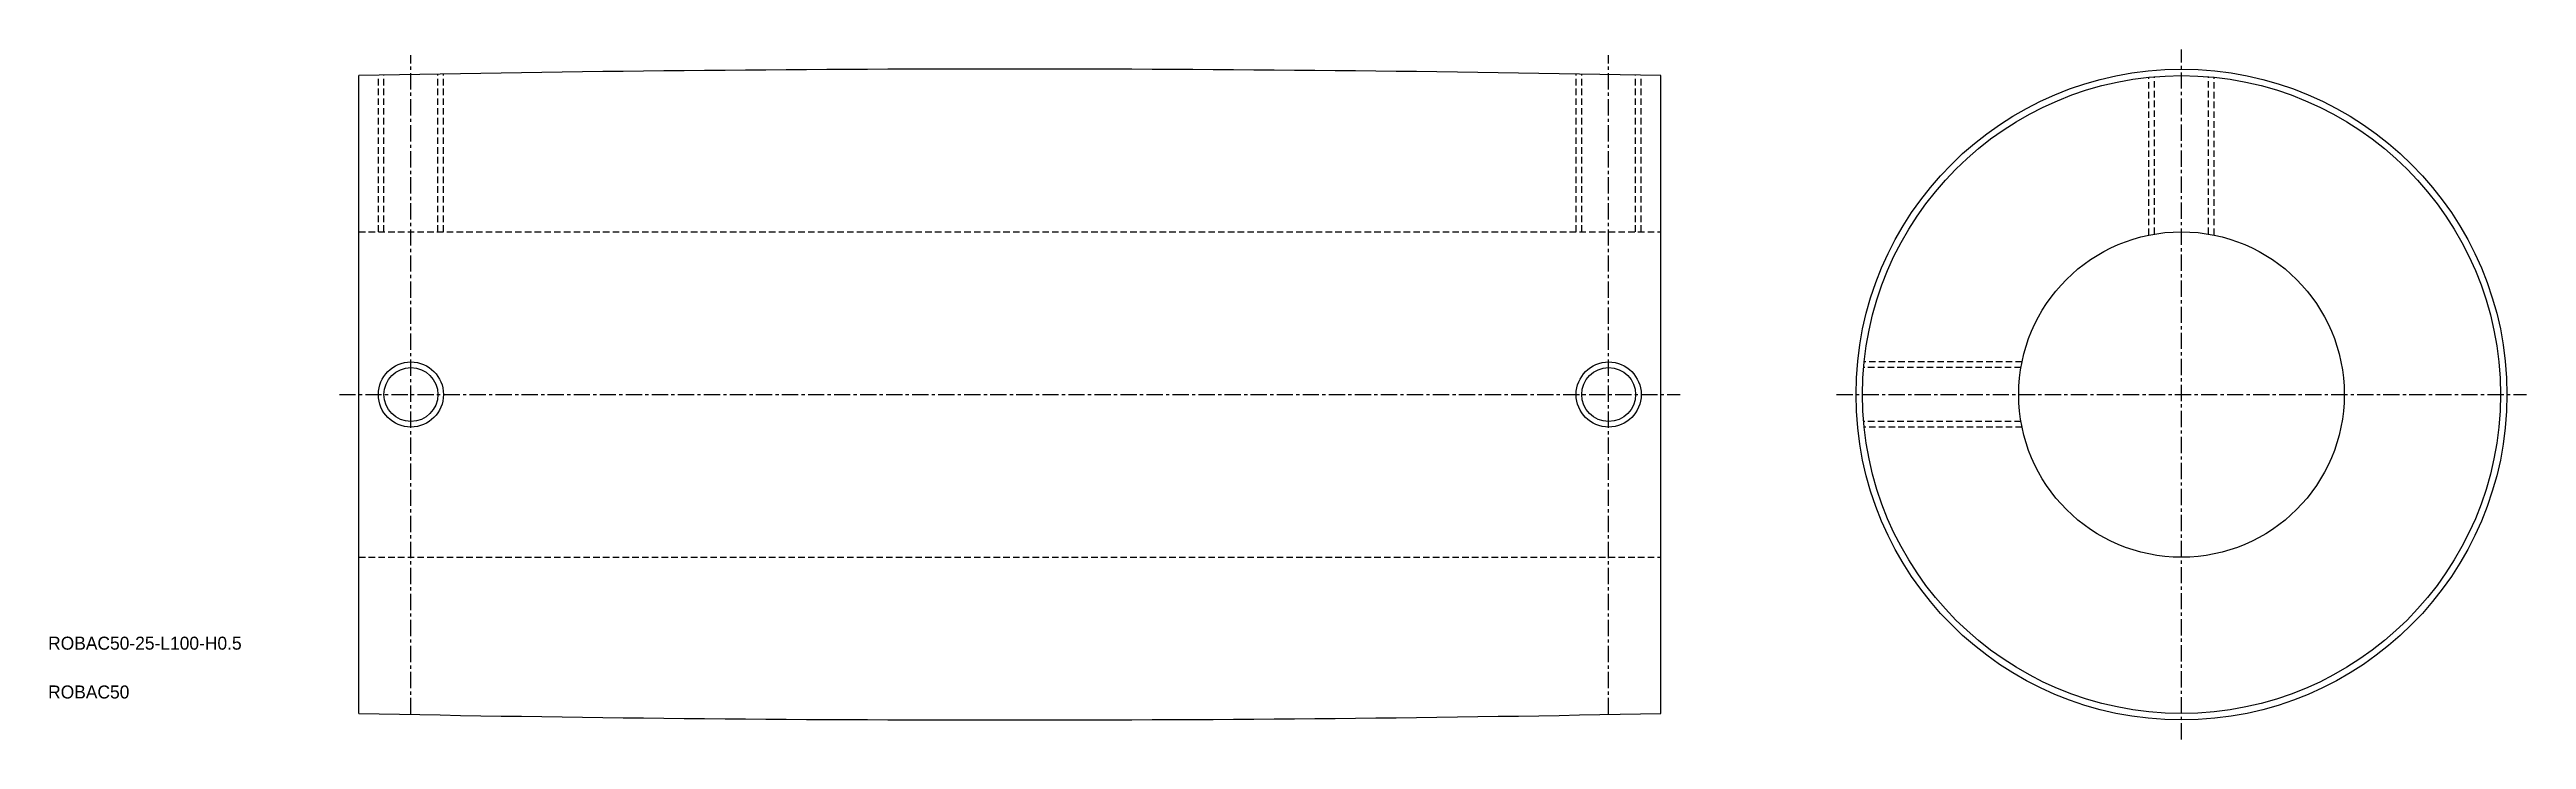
# Model space of a CAD drawing. Extents: x 3 to 193, y -1 to 52.
import ezdxf

# ---------------------------------------------------------------- set-up
doc = ezdxf.new("R2010")
doc.units = 0
doc.linetypes.add('CENTER', pattern=[2, 1.25, -0.25, 0.25, -0.25])
doc.linetypes.add('DASHED', pattern=[0.75, 0.5, -0.25])
doc.layers.get('0').update_dxf_attribs({"linetype": 'CONTINUOUS'})
doc.layers.add('CENTER', color=1, linetype='CENTER')

msp = doc.modelspace()

# ---------------------------------------------------------------- linework, layer by layer
at = {"color": 7, "linetype": 'CONTINUOUS'}
for p, q in [((26.37, 1.35), (26.37, 50.35)), ((126.37, 1.35), (126.37, 50.35))]:
    msp.add_line(p, q, dxfattribs=at)
at = {"color": 3, "linetype": 'DASHED'}
for p, q in [((27.87, 38.35), (27.87, 50.38)), ((28.3, 38.35), (28.3, 50.39)), ((32.44, 38.35), (32.44, 50.47)), ((32.87, 38.35), (32.87, 50.47)), ((119.87, 38.35), (119.87, 50.47)), ((120.3, 38.35), (120.3, 50.47)), ((124.44, 38.35), (124.44, 50.39)), ((124.87, 38.35), (124.87, 50.38)), ((163.87, 38.1), (163.87, 50.22)), ((164.3, 38.18), (164.3, 50.27)), ((168.44, 38.18), (168.44, 50.27)), ((168.87, 38.1), (168.87, 50.22)), ((26.37, 38.35), (126.37, 38.35)), ((154.04, 27.92), (141.96, 27.92)), ((154.12, 28.35), (142, 28.35)), ((154.04, 23.79), (141.96, 23.79)), ((154.12, 23.35), (142, 23.35)), ((26.37, 13.35), (126.37, 13.35))]:
    msp.add_line(p, q, dxfattribs=at)
at = {"color": 7, "linetype": 'CONTINUOUS'}
for centre, radius in [((166.37, 25.85), 25), ((166.37, 25.85), 24.5), ((166.37, 25.85), 12.5), ((30.37, 25.85), 2.07), ((122.37, 25.85), 2.07)]:
    msp.add_circle(centre, radius, dxfattribs=at)
at = {"color": 3, "linetype": 'CONTINUOUS'}
for centre in [(30.37, 25.85), (122.37, 25.85)]:
    msp.add_circle(centre, 2.5, dxfattribs=at)
at = {"color": 7, "linetype": 'CONTINUOUS'}
for centre, start, end in [((76.37, -2449.4), 88.85412, 91.14588), ((76.37, 2501.1), 268.85412, 271.14588)]:
    msp.add_arc(centre, 2500.25, start, end, dxfattribs=at)
at = {"layer": 'CENTER', "color": 1, "linetype": 'CENTER'}
for p, q in [((30.37, 1.29), (30.37, 51.92)), ((122.37, 1.29), (122.37, 51.92)), ((166.37, -0.65), (166.37, 52.35)), ((24.87, 25.85), (127.87, 25.85)), ((139.87, 25.85), (192.87, 25.85))]:
    msp.add_line(p, q, dxfattribs=at)

# ---------------------------------------------------------------- texts
at = {"color": 7, "linetype": 'CONTINUOUS'}
for s, p in [('ROBAC50-25-L100-H0.5', (2.5, 6.25)), ('ROBAC50', (2.5, 2.5))]:
    msp.add_text(s, height=1, dxfattribs=at).set_placement(p)

doc.saveas('drawing.dxf')
